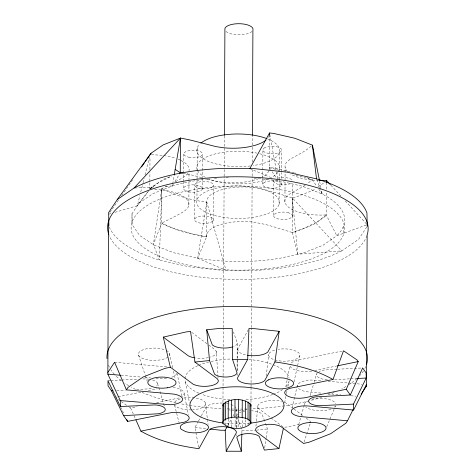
<?xml version="1.0" encoding="UTF-8"?>
<svg xmlns="http://www.w3.org/2000/svg" width="475" height="475" viewBox="0 0 475 475"><rect width="100%" height="100%" fill="white"/><g stroke="black" fill="none" stroke-linecap="round" stroke-linejoin="round"><path stroke-width="0.36" stroke-dasharray="2.38 1.78" d="M236.265 427.791L236.295 416.682M236.295 415.946L236.312 410.02A15.633 6.157 0.3 0 0 235.202 406.861M131.943 222.419L131.991 213.774L139.021 203.181L148.242 191.241M149.815 189.418L149.904 172.496M149.922 169.557L149.987 157.047M366.789 226.973L358.601 239.311L341.792 250.883L292.327 197.903L273.226 192.007A154.85 61.002 0.3 0 1 266.16 189.988L253.638 187.5A37.038 14.588 0.3 0 0 226.385 188.569L220.537 190.071A37.038 14.588 0.3 0 0 206.833 202.19C191.182 200.236 175.91 195.742 161.833 188.575L153.342 244.684L161.654 223.155L161.833 188.575L166.968 185.98M183.677 188.047L183.706 182.162M183.712 181.426L183.855 153.467M188.842 205.313L189.014 172.942M194.619 219.242L194.803 184.662M196.941 199.963L197.048 180.096M197.054 179.36L197.214 148.093M202.344 189.05L202.392 179.485M202.398 178.748L202.522 154.47M345.277 200.895L367.151 224.705L336.817 235.725L323.042 245.207L303.472 252.938L279.431 258.382A106.756 42.055 0.3 0 1 197.725 258.234L206.655 236.77L206.833 202.19L226.035 270.311L197.725 258.234L173.5 252.706L153.662 244.904L139.567 235.368L132.175 224.752L131.991 213.774M213.287 220.24L213.471 185.66M222.959 402.343L223.096 376.384M223.096 375.642L223.345 328.172M223.351 327.429L224.141 176.86M224.141 176.118L224.182 167.96M224.188 167.218L224.295 147.191M224.295 146.448L224.354 136.064M223.862 423.272L223.873 421.83M225.726 425.256L225.75 420.209M228.35 425.564L228.38 419.081M231.545 427.013L231.592 418.368M235.113 426.675L235.161 418.03M237.078 370.09L237.132 359.058M237.138 358.322L237.197 342.695L233.403 331.877M236.835 436.157L236.841 434.708M236.882 427.47L236.942 416.605M238.794 426.687L238.842 418.042M242.345 427.037L242.393 418.392M245.522 426.312L245.557 419.829M248.11 425.291L248.134 420.25M249.933 423.32L249.939 421.877M250.966 402.361L251.043 387.529M251.043 386.787L251.21 355.633M251.216 354.89L251.352 328.189M251.358 327.447L252.148 176.878M252.148 176.136L252.189 167.978M252.225 162.04L252.308 145.724M252.314 144.982L252.362 136.082M262.734 184.086L262.758 178.938M262.764 178.202L262.913 149.506M269.099 170.317A37.038 14.588 0.3 0 0 269.367 167.556L269.533 135.185M273.677 215.276L273.855 180.696M279.074 204.363A41.384 16.304 0.3 0 0 221.92 187.073A41.384 16.304 0.3 0 0 213.037 215.056A41.384 16.304 0.3 0 0 279.074 204.363L279.199 180.821M279.199 180.084L279.348 152.493M281.396 185.09L281.42 181.408M281.432 178.463L281.461 172.579M281.467 171.843L281.58 150.51M284.935 201.988L285.048 181.385M285.048 180.648L285.119 167.408M109.339 227.121A130.269 51.318 0.3 0 0 159.309 260.027L188.872 266.778L221.777 270.305L255.782 270.364A130.269 51.318 0.3 0 0 341.792 250.883L297.783 254.226L292.149 232.483L292.327 197.903L295.943 197.083L313.191 190.273L315.614 188.605M292.345 216.279L292.517 183.172M316.789 179.568L322.175 194.002A106.756 42.055 0.3 0 1 336.817 235.725L326.2 214.908L326.319 192.096M326.337 189.157L326.361 184.003M343.805 233.777A106.756 42.055 0.3 0 0 196.365 189.169A106.756 42.055 0.3 0 0 173.452 261.351A106.756 42.055 0.3 0 0 343.805 233.777L343.847 225.132M237.66 375.446L237.666 373.962M237.69 370.999L237.779 359.13M237.785 358.387L237.85 348.751L248.271 329.793M241.87 433.17L241.959 430.273L241.003 427.571M161.833 188.575L159.309 260.027L153.662 244.904M255.954 426.17L256.358 421.788M256.429 421.058L257.842 405.721M266.261 376.046L268.737 354.207M264.7 447.913L266.089 438.455M266.196 437.724L267.478 428.996L264.86 421.545M197.725 258.234L206.833 202.19M139.021 203.181L152.796 193.699L172.366 185.968L172.609 184.532M172.734 183.813L174.064 175.898M285.802 386.905L287.476 378.254M287.618 377.536L289.851 366.011M284.62 402.83L286.342 394.28M286.484 393.567L287.06 390.711M287.921 386.436L288.788 382.155M293.995 381.93L299.761 355.876M292.06 407.847L297.409 385.302A15.633 6.157 0.3 0 1 310.775 380.024L321.474 380.623M114.98 212.331L137.358 205.687L139.852 195.658M140.743 192.078L142.88 183.487M143.058 182.768L144.121 178.475M145.012 174.889L149.287 157.706M298.733 424.49L301.108 416.171M301.304 415.477L304.671 403.697A15.633 6.157 0.3 0 1 307.717 400.758M310.145 395.639L313.88 383.111M314.088 382.417L316.576 374.062M304.018 442.094L310.43 423.011M326.782 426.758L334.578 408.037M334.857 407.366L335.415 406.03M198.675 447.29L194.97 427.452L198.158 421.646M198.514 421.004L200.996 416.486M201.352 415.839L206.316 406.808A15.633 6.157 0.3 0 1 222.733 403.085M227.632 425.82L231.45 418.867M232.839 416.343L233.878 414.443M235.618 411.285L236.312 410.02M165.733 186.325L172.366 185.968L173.494 184.068M174.996 181.533L179.128 174.562M150.171 188.89L150.878 187.827L163.008 179.473L171.635 176.065M305.211 185.113A154.85 61.002 0.3 0 1 302.741 186.734L289.999 193.747L286.9 196.276A35.441 13.959 0.3 0 0 326.2 214.908L325.143 216.499L313.007 224.853L295.765 231.663L292.149 232.483L273.042 226.587A154.85 61.002 0.3 0 1 265.982 224.568L253.46 222.08A37.038 14.588 0.3 0 0 226.201 223.149L220.352 224.651A37.038 14.588 0.3 0 0 206.655 236.77L202.593 236.336L181.248 231.462L163.774 224.586L161.654 223.155L176.415 215.692A154.85 61.002 0.3 0 1 181.456 212.931L185.137 210.597L187.631 208.026A37.038 14.588 0.3 0 0 184.603 197.273L180.732 194.958A37.038 14.588 0.3 0 0 153.33 189.424M109.951 212.384L118.382 200.272M121.754 195.421L133.558 178.463M137.358 205.687L149.37 190M149.999 188.967L150.878 187.827M187.809 173.446L185.321 176.017L181.634 178.351A154.85 61.002 0.3 0 0 176.593 181.112L174.028 182.412M150.326 188.961L153.906 185.737M150.367 188.979L156.94 183.647L170.994 176.397M326.2 214.908L319.075 220.679L304.386 228.261L292.149 232.483M318.042 186.936L325.322 181.919M180.316 398.828L177.448 399.956A15.633 6.157 0.3 0 0 174.402 402.901M245.611 409.747L246.899 409.236M108.686 214.201L111.482 213.37M179.158 397.931L156.613 402.699M242.434 410.465L244.34 410.032M299.309 424.27L287.731 426.888L283.628 427.316M115.959 397.225L117.402 396.928M118.121 396.779L141.865 391.94M148.343 390.616L156.976 388.853M342.083 351.072L296.044 360.495A15.633 6.157 0.3 0 0 290.13 364.568M128.873 406.796L130.649 407.995L137.138 406.671M314.628 370.506L336.425 366.047M311.719 371.1L307.788 371.509A15.633 6.157 0.3 0 1 290.16 366.178M238.877 410.833L241.009 410.614M256.417 430.148L267.478 428.996M134.781 187.987L155.42 186.877M107.956 380.73L110.141 380.617M110.865 380.582L121.054 380.053M121.778 380.018L138.51 379.151M336.918 369.259L324.437 370.001A13.027 5.13 0.3 0 0 319.117 371.61M337.654 369.223L362.668 367.965M116.642 390.545L125.471 390.1M136.509 389.548L149.726 388.77A13.027 5.13 0.3 0 0 152.659 388.105M334.626 379.62L350.051 378.848M350.782 378.812L356.66 378.516M142.874 378.925L146.27 378.931A13.027 5.13 0.3 0 1 149.566 379.287M235.196 410.827L237.405 410.833M241.959 430.273L254.944 430.297M320.91 393.074L307.034 391.816A15.633 6.157 0.3 0 1 297.409 385.302M327.477 393.662L340.605 394.832M350.817 395.74L355.923 396.192M121.149 375.315L140.368 377.025M144.804 377.423L150.712 377.952M155.889 378.409L163.388 378.747A15.633 6.157 0.3 0 0 167.325 378.338M328.088 381.217L361.902 384.245M114.594 362.253L167.129 366.955M270.56 169.349L269.367 167.556L273.422 167.996L294.055 172.704M254.078 178.095L257.735 178.487M258.465 178.564L278.113 180.672L302.337 186.206L322.175 194.002L321.332 189.757M231.634 410.447L233.771 410.673M194.97 427.452L206.512 428.693M206.655 236.77L191.924 233.896L172.514 228.024L161.654 223.155M229.075 409.86L230.351 410.157M201.715 177.608L190.612 174.735A154.85 61.002 0.3 0 0 182.881 173.155M207.26 179.039L216.006 181.236L222.561 182.246A37.038 14.588 0.3 0 0 249.814 181.177L255.663 179.675A37.038 14.588 0.3 0 0 258.287 178.772M269.367 167.556L279.205 170.353M296.079 175.144L312.247 179.74L316.795 186.277M294.767 172.87L296.115 173.399M306.868 177.626L312.247 179.74A154.85 61.002 0.3 0 1 307.099 183.795M249.803 168.595L270.697 177.507M276.094 179.805L278.113 180.672M180.91 160.378L184.781 162.693A37.038 14.588 0.3 0 1 189.026 170.733M118.245 399.606L120.608 401.203M121.196 401.607L128.286 406.398M191.71 332.334L208.163 344.618M208.751 345.058L215.211 349.885L216.291 351.441L217.841 374.953M293.443 408.577L285.695 402.83A15.633 6.157 0.3 0 0 284.626 402.337M294.025 409.017L303.911 416.421M306.238 418.16L310.887 421.646M283.035 426.877L258.881 408.779L257.872 407.33A15.633 6.157 0.3 0 1 264.753 401.375A15.633 6.157 0.3 0 1 281.438 401.322M330.855 185.197L340.801 196.021M318.867 189.246L322.175 194.002M272.151 171.73L276.521 178.285M120.692 407.033L123.844 413.571M130.649 407.995L135.327 418.576M264.623 420.868L261.879 413.909A13.027 5.13 0.3 0 0 251.489 410.768M237.678 418.107L240.766 426.894M138.498 355.021L145.196 375.042M145.427 375.731L147.28 381.259M157.563 383.372L158.62 386.917M158.834 387.63L164.332 406.077M174.61 405.217L179.675 425.143M166.321 350.514A15.633 6.157 0.3 0 1 169.468 353.465L172.692 367.697M173.5 371.254L175.275 379.08M177.038 373.303L182.008 396.364M184.14 393.668L188.427 414.604M319.633 181.26L321.189 189.05M185.464 381.971L189.412 402.663M269.806 134.425L276.426 171.279M276.557 171.998L277.727 178.505M205.402 402.954L207.367 418.713M207.456 419.431L208.086 424.442M292.327 197.903L297.783 254.226M217.894 375.689L218.037 377.892M304.671 403.697L304.689 404.854M237.85 348.751L237.88 350.36A15.633 6.157 0.3 0 0 247.481 355.258M236.966 416.076L236.948 415.162A13.027 5.13 0.3 0 1 237.809 413.867M169.468 353.465L169.492 355.074A15.633 6.157 0.3 0 1 160.063 359.943L156.127 360.353A15.633 6.157 0.3 0 1 139.211 352.159A15.633 6.157 0.3 0 1 165.252 350.027M365.768 366.587A130.269 51.318 0.3 0 1 364.895 368.469M363.446 370.969A130.269 51.318 0.3 0 1 360.157 375.262M356.945 378.504A130.269 51.318 0.3 0 1 349.208 384.465M345.966 386.496A130.269 51.318 0.3 0 1 341.792 388.823M334.275 392.421A130.269 51.318 0.3 0 1 326.77 395.432M321.688 397.207A130.269 51.318 0.3 0 1 309.801 400.704M309.106 400.882A130.269 51.318 0.3 0 1 285.065 405.715M284.365 405.816A130.269 51.318 0.3 0 1 251.412 408.85M246.988 408.993A130.269 51.318 0.3 0 1 238.064 409.094M237.316 409.094A130.269 51.318 0.3 0 1 234.335 409.07M233.593 409.058A130.269 51.318 0.3 0 1 226.913 408.886M221.053 408.625A130.269 51.318 0.3 0 1 189.543 405.323M188.148 405.098A130.269 51.318 0.3 0 1 180.577 403.744M176.112 402.83A130.269 51.318 0.3 0 1 141.075 391.988M135.541 389.417A130.269 51.318 0.3 0 1 131.48 387.291M128.707 385.7A130.269 51.318 0.3 0 1 124.818 383.23M121.285 380.683A130.269 51.318 0.3 0 1 114.914 374.929M114.392 374.353A130.269 51.318 0.3 0 1 110.8 369.639M109.44 367.24A130.269 51.318 0.3 0 1 108.157 364.242M366.926 235.659A130.269 51.318 0.3 0 1 239.477 279.419A130.269 51.318 0.3 0 1 109.292 235.766M172.366 185.968A106.756 42.055 0.3 0 1 204.879 179.318M205.598 179.229A106.756 42.055 0.3 0 1 209.968 178.743M214.391 178.327A106.756 42.055 0.3 0 1 216.612 178.149M226.177 177.602A106.756 42.055 0.3 0 1 228.362 177.525M268.886 170.863A37.038 14.588 0.3 0 1 262.521 176.842M259.724 153.757A41.384 16.304 0.3 0 1 278.427 171.582M278.029 172.17A41.384 16.304 0.3 0 1 271.189 177.567M267.3 179.301A41.384 16.304 0.3 0 1 208.483 178.802M205.527 177.448A41.384 16.304 0.3 0 1 197.434 170.24M197.196 169.64A41.384 16.304 0.3 0 1 214.112 154.221A41.384 16.304 0.3 0 1 256.797 153.104M151.4 154.826A37.038 14.588 0.3 0 1 176.011 158.377M177.959 159.083A37.038 14.588 0.3 0 1 180.357 160.111M269.283 135.737A37.038 14.588 0.3 0 1 268.488 137.364M311.214 146.187A154.85 61.002 0.3 0 1 302.919 152.154L290.183 159.167L287.084 161.696A35.441 13.959 0.3 0 0 288.634 172.532M319.034 180.482A35.441 13.959 0.3 0 1 290.801 174.046M290.688 183.469A9.405 3.705 0.3 0 1 277.513 184.128L275.767 183.439A9.405 3.705 0.3 0 1 274.479 179.764M277.412 178.25A9.405 3.705 0.3 0 1 286.734 177.781L288.865 178.268A9.405 3.705 0.3 0 1 292.505 180.732M267.348 138.819A41.384 16.304 0.3 0 1 253.044 165.591M250.307 165.947A41.384 16.304 0.3 0 1 207.712 161.15A41.384 16.304 0.3 0 1 199.939 143.984M249.773 423.201A47.031 18.525 0.3 0 1 224.022 423.077M251.987 31.415A14.108 5.557 0.3 0 1 239.008 34.823A14.108 5.557 0.3 0 1 225.916 31.368M183.837 398.032A15.633 6.157 0.3 0 1 200.895 399.398A15.633 6.157 0.3 0 1 204.398 406.113L202.38 407.503A15.633 6.157 0.3 0 1 192.725 409.8M191.383 409.866A15.633 6.157 0.3 0 1 184.027 409.408L180.482 408.601L177.579 407.455L175.513 406.06A15.633 6.157 0.3 0 1 174.675 405.032M289.097 380.825A52.108 20.526 0.3 0 1 285.356 387.327M282.684 389.518A52.108 20.526 0.3 0 1 273.475 394.238M272.769 394.499A52.108 20.526 0.3 0 1 244.969 399.713M229.882 399.683A52.108 20.526 0.3 0 1 201.471 394.214M198.894 393.181A52.108 20.526 0.3 0 1 184.977 379.293M184.995 378.617A52.108 20.526 0.3 0 1 197.986 365.643M198.639 365.358A52.108 20.526 0.3 0 1 210.377 361.641M211.078 361.481A52.108 20.526 0.3 0 1 231.349 358.957M248.752 359.433A52.108 20.526 0.3 0 1 289.049 378.13M274.651 350.14A15.633 6.157 0.3 0 0 271.783 351.268L269.764 352.658A15.633 6.157 0.3 0 0 274.817 359.907A15.633 6.157 0.3 0 0 293.847 359.943L296.715 358.815A15.633 6.157 0.3 0 0 298.65 352.711L296.584 351.316L290.136 349.363A15.633 6.157 0.3 0 0 278.172 349.339M239.489 412.71A13.027 5.13 0.3 0 1 241.223 411.979M242.992 411.463A13.027 5.13 0.3 0 1 244.809 411.101M335.463 405.887A15.633 6.157 0.3 0 1 334.661 406.909M331.016 409.017A15.633 6.157 0.3 0 1 305.781 406.861M311.921 399.261A15.633 6.157 0.3 0 1 314.1 398.828L318.036 398.418A15.633 6.157 0.3 0 1 335.665 403.75M226.682 403.512A15.633 6.157 0.3 0 1 230.232 404.32M230.868 404.522A15.633 6.157 0.3 0 1 233.136 405.46M216.291 351.441A15.633 6.157 0.3 0 1 210.407 357.117M208.359 357.639A15.633 6.157 0.3 0 1 195.558 357.99M237.215 343.615A13.027 5.13 0.3 0 1 233.558 346.566M152.523 379.958A13.027 5.13 0.3 0 1 156.726 386.003M173.12 387.505A15.633 6.157 0.3 0 1 181.759 396.702M176.753 373.469A15.633 6.157 0.3 0 1 170.846 377.536M327.222 379.798A13.027 5.13 0.3 0 1 317.437 372.768M264.747 147.737L263.53 148.574A9.405 3.705 0.3 0 0 266.57 152.938A9.405 3.705 0.3 0 0 278.023 152.956L279.745 152.273A9.405 3.705 0.3 0 0 277.923 147.078A9.405 3.705 0.3 0 0 264.747 147.737M212.848 186.592L211.636 187.429A9.405 3.705 0.3 0 1 198.461 188.088A9.405 3.705 0.3 0 1 196.632 182.893L198.36 182.21A9.405 3.705 0.3 0 1 209.813 182.234A9.405 3.705 0.3 0 1 212.848 186.592M264.563 182.317L263.352 183.154A9.405 3.705 0.3 0 0 266.386 187.518A9.405 3.705 0.3 0 0 277.839 187.536L279.567 186.853A9.405 3.705 0.3 0 0 277.738 181.658A9.405 3.705 0.3 0 0 264.563 182.317M212.669 221.172L211.452 222.009A9.405 3.705 0.3 0 1 198.277 222.668A9.405 3.705 0.3 0 1 196.454 217.473L198.176 216.79A9.405 3.705 0.3 0 1 209.629 216.814A9.405 3.705 0.3 0 1 212.669 221.172M189.65 157.385L187.512 156.898A9.405 3.705 0.3 0 1 185.689 151.697A9.405 3.705 0.3 0 1 198.865 151.038L200.616 151.727A9.405 3.705 0.3 0 1 200.693 156.239A9.405 3.705 0.3 0 1 189.65 157.385M288.687 212.848L286.55 212.361A9.405 3.705 0.3 0 0 275.512 213.513A9.405 3.705 0.3 0 0 275.583 218.019L277.335 218.708A9.405 3.705 0.3 0 0 290.51 218.049A9.405 3.705 0.3 0 0 288.687 212.848M189.466 191.965L187.334 191.478A9.405 3.705 0.3 0 1 185.511 186.277A9.405 3.705 0.3 0 1 198.687 185.618L200.432 186.307A9.405 3.705 0.3 0 1 200.509 190.819A9.405 3.705 0.3 0 1 189.466 191.965"/><path stroke-width="0.71" d="M120.407 406.535L107.956 380.73L108.045 385.854L111.488 390.8L123.595 415.625L158.104 413.79A11.756 4.631 0.3 0 0 165.175 408.916A11.756 4.631 0.3 0 0 154.987 404.914L120.407 406.535L120.306 400.579L107.849 374.134L108.609 221.166M265.935 140.125A37.038 14.588 0.3 0 1 255.847 145.095L249.998 146.597A37.038 14.588 0.3 0 1 222.739 147.666L216.184 146.656L190.796 140.155A154.85 61.002 0.3 0 0 180.435 138.083L180.257 172.662L179.502 173.927M250.919 404.623L250.853 423.362C244.162 430.213 229.615 430.071 222.882 423.308L222.947 404.569C229.639 397.718 244.186 397.86 250.919 404.623L250.942 406.072M224.354 135.322L224.912 28.512A14.108 5.557 0.3 0 1 240.665 23.756A14.108 5.557 0.3 0 1 252.914 30.014L252.362 135.339M222.882 423.308L222.858 421.859L223.784 420.458L223.873 403.168M223.784 420.458L225.607 419.205L225.696 401.915M225.607 419.205L228.19 418.184L228.285 400.894M228.19 418.184L231.367 417.466L231.462 400.176M231.367 417.466L234.923 417.098L235.012 399.808M250.853 423.362L250.83 421.913C248.3 417.917 242.856 417.614 238.604 417.103L238.693 399.813M242.167 417.483L242.256 400.193M245.367 418.214L245.462 400.924M247.992 419.247L248.081 401.957M249.856 420.506L249.945 403.216M269.539 134.449L269.545 132.976L273.606 133.416L294.951 138.29L312.425 145.16L319.491 180.553M326.367 183.273L326.384 180.328A35.441 13.959 0.3 0 1 319.77 180.494M361.166 394.119L366.344 386.317L367.139 235.03A130.269 51.318 0.3 0 0 237.007 176.777A130.269 51.318 0.3 0 0 108.834 234.567M226.937 427.084L225.197 430.243L226.219 451.22L241.348 451.25L241.852 433.895M247.671 359.421L248.965 328.528L253.223 328.534L279.193 331.318L274.954 361.938L264.712 380.57A14.108 5.557 0.3 0 1 249.892 383.931A14.108 5.557 0.3 0 1 237.666 379.121L237.643 377.673L247.671 359.421L232.554 359.391L232.216 328.498L219.218 328.474L206.696 329.775L209.523 360.543L214.563 374.163A11.756 4.631 0.3 0 0 227.008 377.002A11.756 4.631 0.3 0 0 237.067 373.035L232.554 359.391M174.188 175.18L180.435 138.083L163.192 144.893L151.056 153.247L117.236 199.595L108.656 212.521L108.882 225.922M241.348 451.25L236.829 437.606A11.756 4.631 0.3 0 1 246.881 433.639A11.756 4.631 0.3 0 1 259.326 436.478L264.379 450.098L278.956 448.578L283.468 428.028M333.011 379.501L343.52 350.782L357.099 359.961L358.227 361.588L346.281 389.257L304.309 397.842L300.758 398.21A14.108 5.557 0.3 0 1 285.825 394.802A14.108 5.557 0.3 0 1 290.16 388.271L333.011 379.501C315.364 369.473 294.951 364.711 274.954 361.938M353.483 404.1L318.903 405.727A11.756 4.631 0.3 0 1 308.714 401.725A11.756 4.631 0.3 0 1 315.786 396.851L350.295 395.016L362.668 367.965L366.118 372.917L366.207 378.035L353.483 404.1L353.584 410.062L307.141 405.905L303.454 405.899A14.108 5.557 0.3 0 0 291.389 410.661A14.108 5.557 0.3 0 0 300.081 416.539L347.498 420.785L353.044 409.634M353.584 410.062L366.314 384.637L366.344 386.317M279.193 331.318L267.847 351.963A15.633 6.157 0.3 0 1 247.481 355.258M226.219 451.22L236.247 432.968A14.108 5.557 0.3 0 0 225.809 426.859A14.108 5.557 0.3 0 0 209.178 430.071L198.936 448.703C178.938 445.936 158.531 441.168 140.885 431.14L135.909 419.9M249.803 168.595L269.545 132.976A37.038 14.588 0.3 0 1 269.58 134.36M151.056 153.247L145.362 161.506M107.819 372.453L114.594 362.253L126.397 389.856L173.814 394.102A14.108 5.557 0.3 0 1 182.501 399.98A14.108 5.557 0.3 0 1 170.436 404.742L120.306 400.579M126.397 389.856L128.03 387.398L143.195 376.954L164.754 368.446L170.335 367.181L193.07 384.162A14.108 5.557 0.3 0 0 209.695 385.943A14.108 5.557 0.3 0 0 218.185 380.101L217.206 378.694L194.94 362.063L190.534 331.455L186.432 331.883L163.275 337.125L170.335 367.181M347.498 420.785L345.865 423.243L330.695 433.687L309.136 442.195L303.561 443.46L280.82 426.479A14.108 5.557 0.3 0 0 264.195 424.697A14.108 5.557 0.3 0 0 255.71 430.54L256.619 431.852L278.956 448.578M141.568 166.957L144.519 162.717M117.236 199.595L134.045 188.023L180.435 138.083M337.155 365.898L358.227 361.588M123.595 415.625L127.633 421.42L171.92 412.514A14.108 5.557 0.3 0 1 187.536 415.399A14.108 5.557 0.3 0 1 184.668 422.061L140.885 431.14M194.94 362.063L209.523 360.543M111.488 390.8L112.961 390.729M357.39 378.48L366.207 378.035M234.923 417.098L238.604 417.103M225.197 430.243L220.94 430.237L210.116 429.079M107.849 374.134L120.413 375.25M367.181 226.385L366.955 212.984A130.269 51.318 0.3 0 0 316.528 178.879L286.965 172.128L254.06 168.601L220.056 168.542A130.269 51.318 0.3 0 0 134.045 188.023M175.156 169.427L180.257 172.662A154.85 61.002 0.3 0 1 182.881 173.155M163.275 337.125L188.468 355.941A15.633 6.157 0.3 0 0 194.174 357.764M326.384 180.328L330.363 184.656M346.281 389.257L350.295 395.016M126.683 419.455L127.633 421.42M206.696 329.775L212.283 344.862A13.027 5.13 0.3 0 0 232.287 347.005M312.425 145.16L316.528 178.879M222.947 404.569L222.971 406.018M106.976 358.607A130.269 51.318 0.3 0 1 243.497 306.541A130.269 51.318 0.3 0 1 366.457 364.705M200.907 143.123A41.384 16.304 0.3 0 1 266.695 138.563M222.632 422.904A47.031 18.525 0.3 0 1 199.019 394.202A47.031 18.525 0.3 0 1 275.358 394.802A47.031 18.525 0.3 0 1 250.467 423.124M268.262 379.947L266.445 381.199A14.108 5.557 0.3 0 0 270.999 387.742A14.108 5.557 0.3 0 0 288.177 387.772L290.765 386.751A14.108 5.557 0.3 0 0 292.511 381.247L290.652 379.988L284.828 378.225A14.108 5.557 0.3 0 0 268.262 379.947M207.444 429.442L205.627 430.694A14.108 5.557 0.3 0 1 189.062 432.416L185.862 431.686L181.379 429.394A14.108 5.557 0.3 0 1 183.124 423.89L185.713 422.869A14.108 5.557 0.3 0 1 202.89 422.898A14.108 5.557 0.3 0 1 207.444 429.442M167.432 387.772L163.881 388.14A14.108 5.557 0.3 0 1 147.968 383.331A14.108 5.557 0.3 0 1 160.01 377.114A14.108 5.557 0.3 0 1 175.922 381.93L175.946 383.378A14.108 5.557 0.3 0 1 167.432 387.772M310.009 422.501L306.458 422.869A14.108 5.557 0.3 0 0 297.944 427.262L297.967 428.711A14.108 5.557 0.3 0 0 313.88 433.527A14.108 5.557 0.3 0 0 325.921 427.31A14.108 5.557 0.3 0 0 310.009 422.501"/></g></svg>
